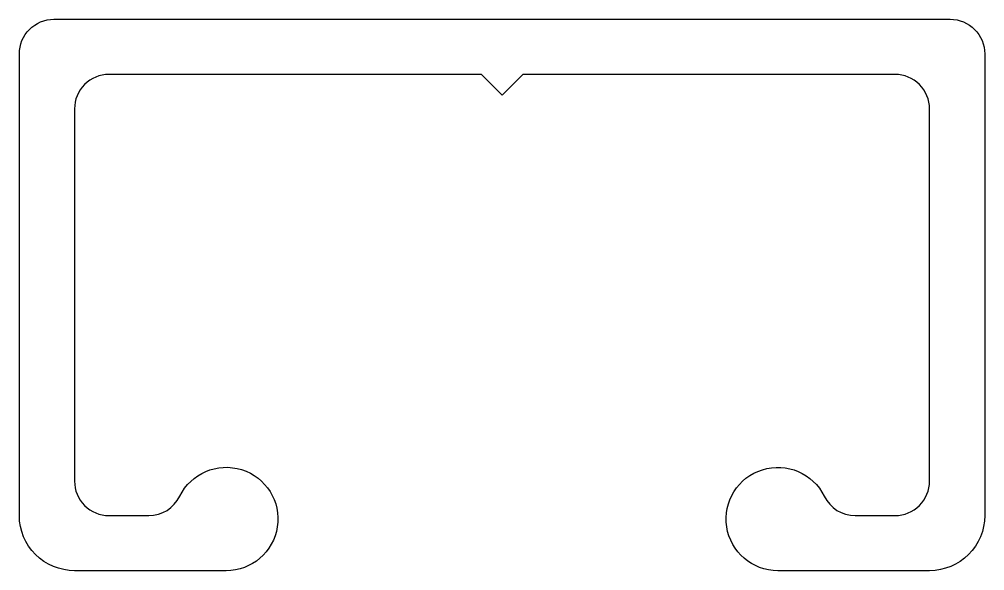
# Model space of a CAD drawing. Extents: x 1136.8 to 1150.8, y 447.9 to 455.9.
import ezdxf

# ---------------------------------------------------------------- set-up
doc = ezdxf.new("R2010")
doc.units = 0
doc.layers.get('0').update_dxf_attribs({"linetype": 'CONTINUOUS'})

msp = doc.modelspace()

# ---------------------------------------------------------------- linework, layer by layer
msp.add_lwpolyline([(1138.067, 455.119, 0.414214), (1137.567, 454.619), (1137.567, 449.219, 0.414214), (1138.067, 448.719), (1138.644, 448.719, 0.286255), (1139.093, 448.999, -1.802121), (1139.767, 447.919), (1137.567, 447.919, -0.414214), (1136.767, 448.719), (1136.767, 455.419, -0.414214), (1137.267, 455.919), (1143.767, 455.919), (1150.267, 455.919, -0.414214), (1150.767, 455.419), (1150.767, 448.719, -0.414214), (1149.967, 447.919), (1147.767, 447.919, -1.802121), (1148.44, 448.999, 0.286255), (1148.889, 448.719), (1149.467, 448.719, 0.414214), (1149.967, 449.219), (1149.967, 454.619, 0.414214), (1149.467, 455.119), (1144.067, 455.119), (1143.767, 454.819), (1143.467, 455.119)], format="xyb", close=True)

doc.saveas('drawing.dxf')
